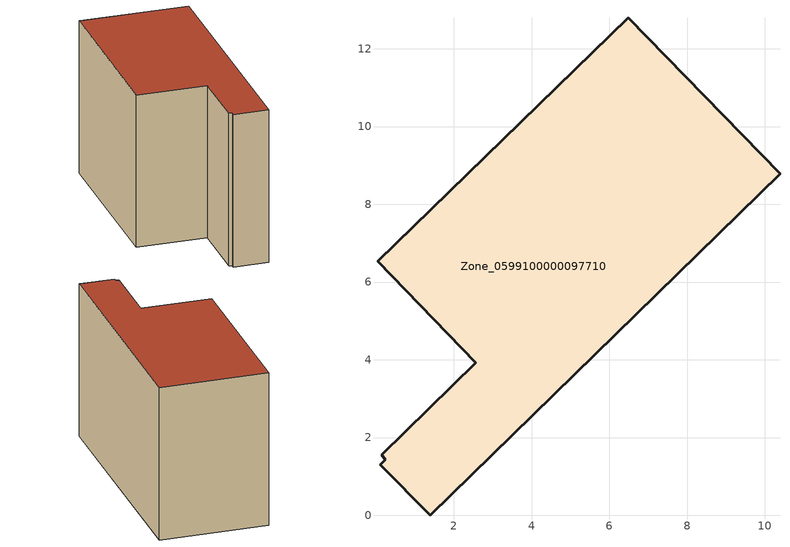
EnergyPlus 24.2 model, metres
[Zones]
Zone_0599100000097710
 floor ground (C_G): 0.11,1.3 0.24,1.43 0.15,1.56 2.57,3.92 0.04,6.53 6.49,12.8 10.39,8.79 1.39,0 z0
 wall outside (C_F): 10.39,8.79 6.49,12.8 0.04,6.53 2.57,3.92 0.15,1.56 0.24,1.43 0.11,1.3 1.39,0 10.39,8.79 z0:8.15
 roof outside (C_R): 0.24,1.43 0.11,1.3 1.39,0 10.39,8.79 6.49,12.8 0.04,6.53 2.57,3.92 0.15,1.56 z8.15
[BUILDING]
Pand.0599100000097710: North Axis=0; Terrain=City; Loads Convergence Tolerance Value=0.04; Temperature Convergence Tolerance Value=0.4; Solar Distribution=FullExterior; Maximum Number of Warmup Days=25; Minimum Number of Warmup Days=1
[Site:Location]
Rotterdam.The.Hague.AP_ZH_NLD Design_Conditions: Latitude=51.96; Longitude=4.45; Time Zone=1; Elevation=-4.5
[SITE:GROUNDTEMPERATURE:BUILDINGSURFACE]
18, 18, 18, 18, 18, 18, 18, 18, 18, 18, 18, 18
[MATERIAL] Thermal Absorptance=0.9; Solar Absorptance=0.7; Visible Absorptance=0.7
Name | Roughness | Thickness | Conductivity | Density | Specific Heat
G.TC.1975-1991 | MediumSmooth | 0.15 | 0.288461 | 540 | 1210
F.TC.1975-1991 | Rough | 0.3 | 0.230769 | 1920 | 840
R.TC.1975-1991 | MediumRough | 0.2 | 0.153846 | 1500 | 1000
[CONSTRUCTION]
C_G: G.TC.1975-1991
C_F: F.TC.1975-1991
C_R: R.TC.1975-1991
[ZONE]
Zone_0599100000097710: Type=1; Multiplier=1; Ceiling Height=Autocalculate; Volume=Autocalculate; Floor Area=autocalculate; Part of Total Floor Area=Yes
[ZONEINFILTRATION:DESIGNFLOWRATE]
Infil_Zone_0599100000097710: Zone or ZoneList or Space or SpaceList=Zone_0599100000097710; Schedule=AlwaysOn; Design Flow Rate Calculation Method=Flow/Area; Flow Rate per Floor Area=0.003; Constant Term Coefficient=1; Temperature Term Coefficient=0; Velocity Term Coefficient=0; Velocity Squared Term Coefficient=0
[HVACTEMPLATE:ZONE:IDEALLOADSAIRSYSTEM]
Zone_0599100000097710: Maximum Heating Supply Air Temperature=50; Minimum Cooling Supply Air Temperature=13; Maximum Heating Supply Air Humidity Ratio=0.0156; Minimum Cooling Supply Air Humidity Ratio=0.0077; Heating Limit=NoLimit; Cooling Limit=NoLimit; Dehumidification Control Type=ConstantSensibleHeatRatio; Cooling Sensible Heat Ratio=0.7; Dehumidification Setpoint=60; Humidification Control Type=None; Humidification Setpoint=30; Outdoor Air Method=None; Outdoor Air Flow Rate per Person=0.00944; Outdoor Air Flow Rate per Zone Floor Area=0; Outdoor Air Flow Rate per Zone=0; Demand Controlled Ventilation Type=None; Outdoor Air Economizer Type=NoEconomizer; Heat Recovery Type=None; Sensible Heat Recovery Effectiveness=0.7; Latent Heat Recovery Effectiveness=0.65
[ZONECONTROL:THERMOSTAT]
ThermostatControl_Zone_0599100000097710: Zone or ZoneList=Zone_0599100000097710; Control Type Schedule=DualSetpointControlType; Control 1=Thermostat_Zone_0599100000097710; Temperature Difference Between Cutout And Setpoint=0
[THERMOSTATSETPOINT:DUALSETPOINT]
Thermostat_Zone_0599100000097710: Heating Setpoint Temperature Schedule=HeatingSetpoint_Zone_0599100000097710; Cooling Setpoint Temperature Schedule=CoolingSetpoint_Zone_0599100000097710
[SCHEDULE:COMPACT]
HeatingSetpoint_Zone_0599100000097710: Through: 12/31, For: AllDays, Until: 24:00, 21
CoolingSetpoint_Zone_0599100000097710: Through: 12/31, For: AllDays, Until: 24:00, 24
DualSetpointControlType: Through: 12/31, For: AllDays, Until: 24:00, 4
AlwaysOn: Through: 12/31, For: AllDays, Until: 24:00, 1
